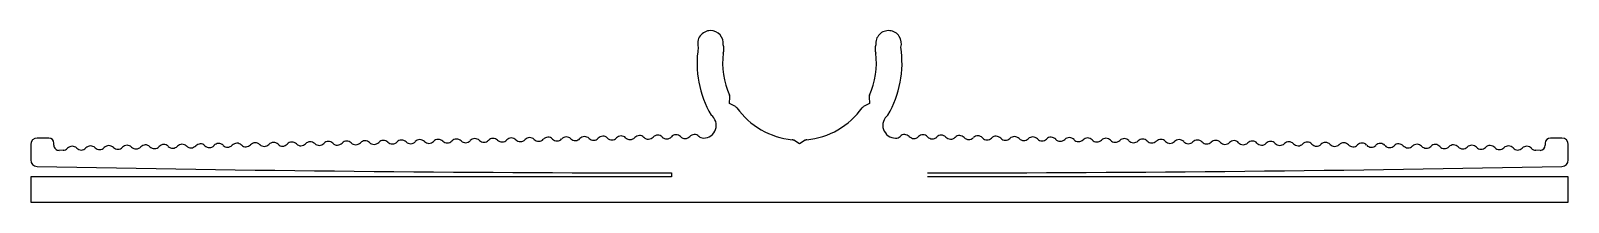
# Model space of a CAD drawing. Extents: x 2472 to 2592, y 810 to 823.
import ezdxf

# ---------------------------------------------------------------- set-up
doc = ezdxf.new("R2010")
doc.units = 0
doc.header["$LTSCALE"] = 15
doc.layers.add('OLCU', color=242, linetype='CONTINUOUS')

msp = doc.modelspace()

# ---------------------------------------------------------------- linework, layer by layer
at = {"layer": 'OLCU', "ltscale": 0.05}
for p, q in [((2526.08, 817.74), (2526.11, 818.26)), ((2526.54, 817.5), (2526.08, 817.74)), ((2536.99, 817.74), (2536.53, 817.5)), ((2536.97, 818.26), (2536.99, 817.74)), ((2472.94, 815.04), (2472.04, 815.04)), ((2531.54, 814.59), (2531.1, 814.87)), ((2531.98, 814.87), (2531.54, 814.59)), ((2591.04, 815.04), (2590.14, 815.04)), ((2471.54, 814.54), (2471.54, 813.33)), ((2473.34, 814.48), (2473.34, 814.64)), ((2474.06, 814.09), (2473.75, 814.08)), ((2589.34, 814.08), (2589.01, 814.09)), ((2589.74, 814.64), (2589.74, 814.48)), ((2591.54, 813.33), (2591.54, 814.54)), ((2521.54, 812.02), (2471.54, 812.02)), ((2471.54, 812.02), (2471.54, 810.02)), ((2521.54, 812.32), (2521.54, 812.02)), ((2591.54, 812.02), (2541.54, 812.02)), ((2591.54, 810.02), (2591.54, 812.02)), ((2471.54, 810.02), (2591.54, 810.02))]:
    msp.add_line(p, q, dxfattribs=at)
for centre, radius, start, end in [((2524.59, 822.44), 1, 90, 197.7358), ((2524.59, 822.44), 1, 353.4633, 90), ((2538.49, 822.44), 1, 84.4005, 186.5367), ((2538.49, 822.44), 1, 342.2642, 84.4005), ((2531.54, 820.89), 8, 171.0443, 210.4245), ((2524.64, 821.99), 1, 341.8799, 19.6431), ((2538.44, 821.99), 1, 160.3569, 198.1201), ((2531.54, 820.89), 8, 329.5755, 8.9557), ((2531.54, 820.89), 6, 172.4439, 204.5341), ((2531.54, 820.89), 6, 335.4659, 7.5561), ((2525.81, 818.27), 0.3, 357.3101, 24.5341), ((2526.41, 817.23), 0.3, 35.4659, 62.6899), ((2531.54, 820.89), 6, 215.4659, 264.5341), ((2531.54, 820.89), 6, 300, 324.5341), ((2536.67, 817.23), 0.3, 117.3101, 144.5341), ((2537.27, 818.27), 0.3, 155.4659, 182.6899), ((2524.04, 816.04), 1, 341.3567, 53.0139), ((2539.04, 816.04), 1, 127.0007, 270.286), ((2472.04, 814.54), 0.5, 90, 180), ((2472.94, 814.64), 0.4, 0, 90), ((2496.2, 814.31), 0.5, 45.5158, 136.6618), ((2497.63, 814.33), 0.5, 45.5158, 136.6618), ((2499.06, 814.36), 0.5, 45.5158, 136.6618), ((2500.48, 814.39), 0.5, 45.5158, 136.6618), ((2501.91, 814.42), 0.5, 45.5158, 136.6618), ((2503.34, 814.44), 0.5, 45.5158, 136.6618), ((2504.04, 815.16), 0.5, 225.5158, 316.6618), ((2504.77, 814.47), 0.5, 45.5158, 136.6618), ((2505.47, 815.18), 0.5, 225.5158, 316.6618), ((2506.2, 814.5), 0.5, 45.5158, 136.6618), ((2506.9, 815.21), 0.5, 225.5158, 316.6618), ((2507.62, 814.52), 0.5, 45.5158, 136.6618), ((2508.33, 815.24), 0.5, 225.5158, 316.6618), ((2509.05, 814.55), 0.5, 45.5158, 136.6618), ((2509.75, 815.27), 0.5, 225.5158, 316.6618), ((2510.48, 814.58), 0.5, 45.5158, 136.6618), ((2511.18, 815.29), 0.5, 225.5158, 316.6618), ((2511.91, 814.61), 0.5, 45.5158, 136.6618), ((2512.61, 815.32), 0.5, 225.5158, 316.6618), ((2513.34, 814.63), 0.5, 45.5158, 136.6618), ((2514.04, 815.35), 0.5, 225.5158, 316.6618), ((2514.76, 814.66), 0.5, 45.5158, 136.6618), ((2515.47, 815.37), 0.5, 225.5158, 316.6618), ((2516.19, 814.69), 0.5, 45.5158, 136.6618), ((2516.89, 815.4), 0.5, 225.5158, 316.6618), ((2517.62, 814.71), 0.5, 45.5158, 136.6618), ((2518.32, 815.43), 0.5, 225.5158, 316.6618), ((2519.05, 814.74), 0.5, 45.5158, 136.6618), ((2519.75, 815.46), 0.5, 225.5158, 316.6618), ((2520.48, 814.77), 0.5, 45.5158, 136.6618), ((2521.18, 815.48), 0.5, 225.5158, 316.6618), ((2521.9, 814.8), 0.5, 45.5158, 136.6618), ((2522.61, 815.51), 0.5, 225.5158, 316.6618), ((2523.33, 814.82), 0.5, 45.382, 136.6618), ((2524.04, 815.54), 0.5, 225.382, 269.6994), ((2524.04, 816.04), 1, 269.6994, 341.3567), ((2530.94, 814.61), 0.3, 57.3101, 84.5341), ((2532.14, 814.61), 0.3, 95.4659, 122.6899), ((2531.54, 820.89), 6, 275.4659, 300), ((2539.04, 815.53), 0.5, 270.286, 314.6326), ((2539.74, 814.82), 0.5, 43.3236, 134.6326), ((2540.47, 815.51), 0.5, 223.3236, 314.4988), ((2541.17, 814.8), 0.5, 43.3236, 134.4988), ((2541.9, 815.48), 0.5, 223.3236, 314.4988), ((2542.6, 814.77), 0.5, 43.3236, 134.4988), ((2543.33, 815.46), 0.5, 223.3236, 314.4988), ((2544.03, 814.74), 0.5, 43.3236, 134.4988), ((2544.75, 815.43), 0.5, 223.3236, 314.4988), ((2545.46, 814.72), 0.5, 43.3236, 134.4988), ((2546.18, 815.4), 0.5, 223.3236, 314.4988), ((2546.88, 814.69), 0.5, 43.3236, 134.4988), ((2547.61, 815.37), 0.5, 223.3236, 314.4988), ((2548.31, 814.66), 0.5, 43.3236, 134.4988), ((2549.04, 815.35), 0.5, 223.3236, 314.4988), ((2549.74, 814.63), 0.5, 43.3236, 134.4988), ((2550.47, 815.32), 0.5, 223.3236, 314.4988), ((2551.17, 814.61), 0.5, 43.3236, 134.4988), ((2551.89, 815.29), 0.5, 223.3236, 314.4988), ((2552.6, 814.58), 0.5, 43.3236, 134.4988), ((2553.32, 815.27), 0.5, 223.3236, 314.4988), ((2554.02, 814.55), 0.5, 43.3236, 134.4988), ((2554.75, 815.24), 0.5, 223.3236, 314.4988), ((2555.45, 814.53), 0.5, 43.3236, 134.4988), ((2556.18, 815.21), 0.5, 223.3236, 314.4988), ((2556.88, 814.5), 0.5, 43.3236, 134.4988), ((2557.61, 815.18), 0.5, 223.3236, 314.4988), ((2558.31, 814.47), 0.5, 43.3236, 134.4988), ((2559.03, 815.16), 0.5, 223.3236, 314.4988), ((2559.74, 814.44), 0.5, 43.3236, 134.4988), ((2561.16, 814.42), 0.5, 43.3236, 134.4988), ((2562.59, 814.39), 0.5, 43.3236, 134.4988), ((2564.02, 814.36), 0.5, 43.3236, 134.4988), ((2565.45, 814.34), 0.5, 43.3236, 134.4988), ((2566.88, 814.31), 0.5, 43.3236, 134.4988), ((2590.14, 814.64), 0.4, 90, 180), ((2591.04, 814.54), 0.5, 360, 90), ((2473.74, 814.48), 0.4, 180, 271.0906), ((2474.05, 814.59), 0.5, 271.0888, 316.6618), ((2474.78, 813.9), 0.5, 45.5158, 136.6618), ((2475.48, 814.61), 0.5, 225.5158, 316.6618), ((2476.21, 813.93), 0.5, 45.5158, 136.6618), ((2476.91, 814.64), 0.5, 225.5158, 316.6618), ((2477.64, 813.95), 0.5, 45.5158, 136.6618), ((2478.34, 814.67), 0.5, 225.5158, 316.6618), ((2479.06, 813.98), 0.5, 45.5158, 136.6618), ((2479.76, 814.7), 0.5, 225.5158, 316.6618), ((2480.49, 814.01), 0.5, 45.5158, 136.6618), ((2481.19, 814.72), 0.5, 225.5158, 316.6618), ((2481.92, 814.04), 0.5, 45.5158, 136.6618), ((2482.62, 814.75), 0.5, 225.5158, 316.6618), ((2483.35, 814.06), 0.5, 45.5158, 136.6618), ((2484.05, 814.78), 0.5, 225.5158, 316.6618), ((2484.78, 814.09), 0.5, 45.5158, 136.6618), ((2485.48, 814.8), 0.5, 225.5158, 316.6618), ((2486.2, 814.12), 0.5, 45.5158, 136.6618), ((2486.9, 814.83), 0.5, 225.5158, 316.6618), ((2487.63, 814.14), 0.5, 45.5158, 136.6618), ((2488.33, 814.86), 0.5, 225.5158, 316.6618), ((2489.06, 814.17), 0.5, 45.5158, 136.6618), ((2489.76, 814.89), 0.5, 225.5158, 316.6618), ((2490.49, 814.2), 0.5, 45.5158, 136.6618), ((2491.19, 814.91), 0.5, 225.5158, 316.6618), ((2491.92, 814.23), 0.5, 45.5158, 136.6618), ((2492.62, 814.94), 0.5, 225.5158, 316.6618), ((2493.34, 814.25), 0.5, 45.5158, 136.6618), ((2494.05, 814.97), 0.5, 225.5158, 316.6618), ((2494.77, 814.28), 0.5, 45.5158, 136.6618), ((2495.47, 814.99), 0.5, 225.5158, 316.6618), ((2496.9, 815.02), 0.5, 225.5158, 316.6618), ((2498.33, 815.05), 0.5, 225.5158, 316.6618), ((2499.76, 815.08), 0.5, 225.5158, 316.6618), ((2501.19, 815.1), 0.5, 225.5158, 316.6618), ((2502.61, 815.13), 0.5, 225.5158, 316.6618), ((2560.46, 815.13), 0.5, 223.3236, 314.4988), ((2561.89, 815.1), 0.5, 223.3236, 314.4988), ((2563.32, 815.08), 0.5, 223.3236, 314.4988), ((2564.75, 815.05), 0.5, 223.3236, 314.4988), ((2566.17, 815.02), 0.5, 223.3236, 314.4988), ((2567.6, 814.99), 0.5, 223.3236, 314.4988), ((2568.3, 814.28), 0.5, 43.3236, 134.4988), ((2569.03, 814.97), 0.5, 223.3236, 314.4988), ((2569.73, 814.25), 0.5, 43.3236, 134.4988), ((2570.46, 814.94), 0.5, 223.3236, 314.4988), ((2571.16, 814.23), 0.5, 43.3236, 134.4988), ((2571.89, 814.91), 0.5, 223.3236, 314.4988), ((2572.59, 814.2), 0.5, 43.3236, 134.4988), ((2573.31, 814.89), 0.5, 223.3236, 314.4988), ((2574.02, 814.17), 0.5, 43.3236, 134.4988), ((2574.74, 814.86), 0.5, 223.3236, 314.4988), ((2575.44, 814.15), 0.5, 43.3236, 134.4988), ((2576.17, 814.83), 0.5, 223.3236, 314.4988), ((2576.87, 814.12), 0.5, 43.3236, 134.4988), ((2577.6, 814.8), 0.5, 223.3236, 314.4988), ((2578.3, 814.09), 0.5, 43.3236, 134.4988), ((2579.03, 814.78), 0.5, 223.3236, 314.4988), ((2579.73, 814.06), 0.5, 43.3236, 134.4988), ((2580.46, 814.75), 0.5, 223.3236, 314.4988), ((2581.16, 814.04), 0.5, 43.3236, 134.4988), ((2581.88, 814.72), 0.5, 223.3236, 314.4988), ((2582.58, 814.01), 0.5, 43.3236, 134.4988), ((2583.31, 814.7), 0.5, 223.3236, 314.4988), ((2584.01, 813.98), 0.5, 43.3236, 134.4988), ((2584.74, 814.67), 0.5, 223.3236, 314.4988), ((2585.44, 813.96), 0.5, 43.3236, 134.4988), ((2586.17, 814.64), 0.5, 223.3236, 314.4988), ((2586.87, 813.93), 0.5, 43.3236, 134.4988), ((2587.6, 814.61), 0.5, 223.3236, 314.4988), ((2588.3, 813.9), 0.5, 43.3236, 134.4988), ((2589.02, 814.59), 0.5, 223.3236, 268.9222), ((2589.34, 814.48), 0.4, 270, 0), ((2472.04, 813.33), 0.5, 180, 269.0561), ((2523.18, 3407.29), 2594.97, 268.87066, 269.96385), ((2539.9, 3407.29), 2594.97, 270.03615, 271.12934), ((2591.04, 813.33), 0.5, 270.9439, 360)]:
    msp.add_arc(centre, radius, start, end, dxfattribs=at)

doc.saveas('drawing.dxf')
